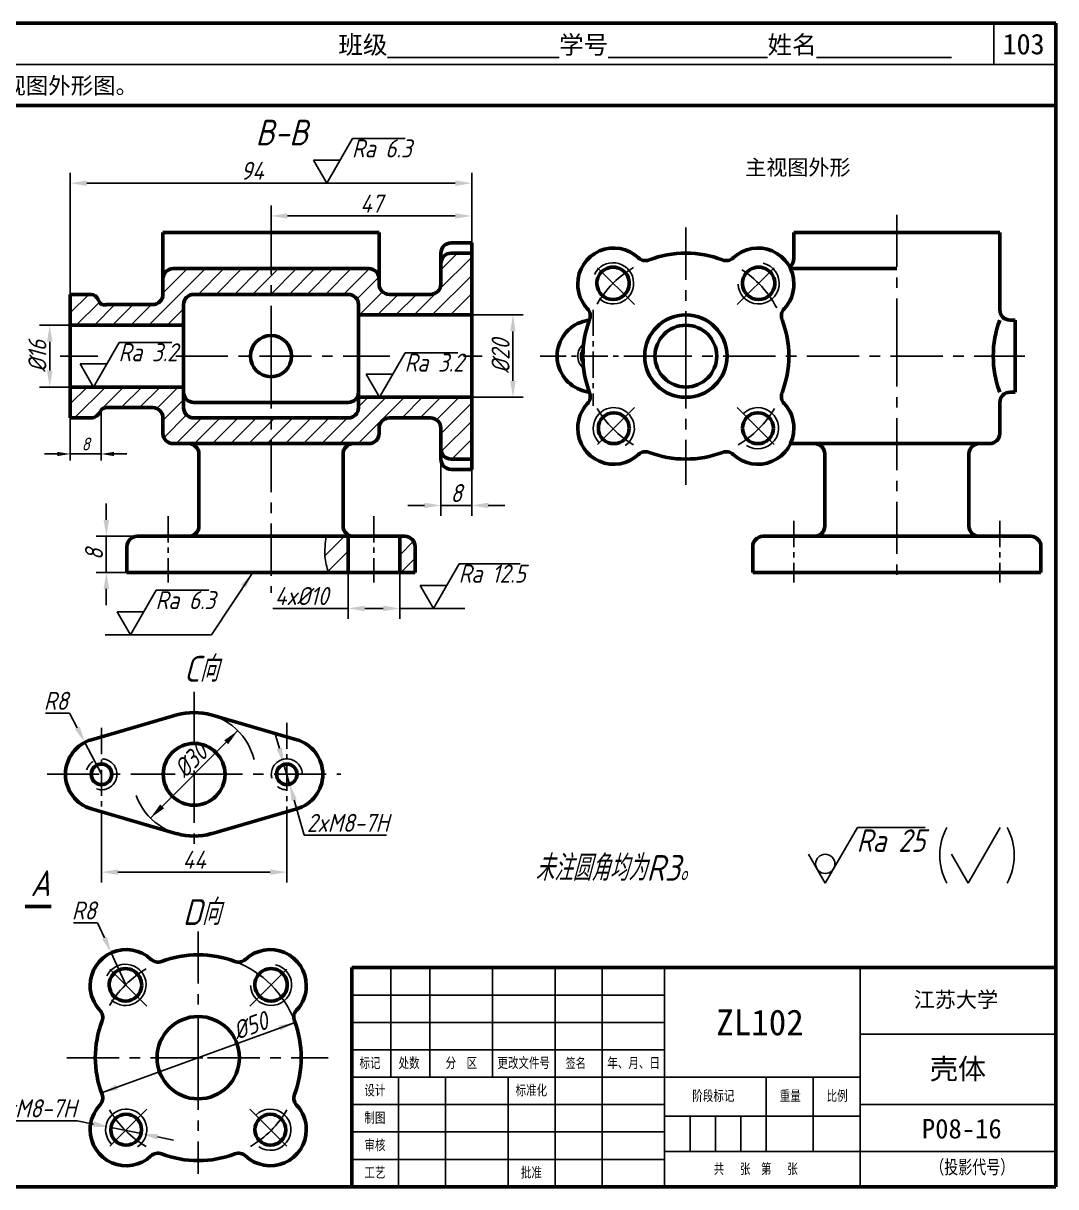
# Model space of a CAD drawing. Header units: millimetres. Extents: x 0 to 322, y 0 to 226.
# Drawn here: x 121.4 to 322, y 0 to 226 of the extents above; entities that cross this region are included whole.
import ezdxf

# ---------------------------------------------------------------- set-up
doc = ezdxf.new("R2010")
doc.units = ezdxf.units.MM
doc.header["$LTSCALE"] = 0.32
doc.header["$PDMODE"] = 33
doc.header["$PDSIZE"] = 1.5
doc.linetypes.add('CENTER', pattern=[50.8, 31.75, -6.35, 6.35, -6.35])
for name, color, linetype in [('尺寸层', 7, 'Continuous'), ('点画线层', 7, 'CENTER'), ('答案', 1, 'Continuous'), ('细实线层', 7, 'Continuous')]:
    doc.layers.add(name, color=color, linetype=linetype)
doc.layers.add('粗实线层', color=7, linetype='Continuous', lineweight=50)
doc.styles.get("Standard").update_dxf_attribs({"font": 'gbeitc.shx', "height": 3.5, "bigfont": 'gbcbig.shx'})
doc.styles.add('宋体', font='SimSun.ttf', dxfattribs={"height": 3})
doc.dimstyles.new('ISO-25', dxfattribs={"dimtxt": 3.5, "dimasz": 3.2, "dimexe": 2, "dimexo": 0, "dimgap": 0.65, "dimtad": 1, "dimtoh": 1, "dimdec": 0, "dimdsep": 46, "dimtxsty": 'Standard', "dimcen": 0, "dimclrd": 256, "dimclre": 256, "dimclrt": 256, "dimadec": 0, "dimazin": 0, "dimtfac": 1, "dimtdec": 0, "dimtmove": 0, "dimatfit": 3, "dimfxl": 0, "dimlwd": -1, "dimlwe": -1, "dimarcsym": 0})

# ---------------------------------------------------------------- blocks, each defined once
blk = doc.blocks.new('*D0')
at = {"transparency": 16777216}
for p, q in [((171.16, 85.1), (170.27, 88.18)), ((172.04, 82.03), (173.15, 78.19)), ((176, 68.28), (174.03, 75.11)), ((191.99, 68.28), (176, 68.28))]:
    blk.add_line(p, q, dxfattribs=at)
for points in [[(171.67, 85.25), (170.64, 84.96), (172.04, 82.03)], [(174.54, 75.26), (173.52, 74.96), (173.15, 78.19)]]:
    blk.add_solid(points, dxfattribs=at)
at = {"layer": 'Defpoints', "color": 0, "transparency": 16777216}
for p in [(172.04, 82.03), (173.15, 78.19)]:
    blk.add_point(p, dxfattribs=at)
at = {"transparency": 16777216, "insert": (184.45, 70.68), "char_height": 3.5, "attachment_point": 5}
blk.add_mtext('2xM8-7H', dxfattribs=at)
blk = doc.blocks.new('*D1')
at = {"transparency": 16777216}
for p, q in [((125.74, 91.99), (130.4, 91.99)), ((130.4, 91.99), (131.88, 89.15)), ((136.59, 80.11), (133.36, 86.31))]:
    blk.add_line(p, q, dxfattribs=at)
blk.add_solid([(132.35, 89.4), (131.4, 88.9), (133.36, 86.31)], dxfattribs=at)
at = {"layer": 'Defpoints', "color": 0, "transparency": 16777216}
for p in [(133.36, 86.31), (136.59, 80.11)]:
    blk.add_point(p, dxfattribs=at)
at = {"transparency": 16777216, "insert": (127.74, 94.39), "char_height": 3.5, "attachment_point": 5}
blk.add_mtext('R8', dxfattribs=at)
blk = doc.blocks.new('*D2')
at = {"transparency": 16777216}
for p, q in [((136.59, 70.45), (136.59, 59.11)), ((172.59, 69.95), (172.59, 59.11)), ((139.79, 61.11), (169.39, 61.11))]:
    blk.add_line(p, q, dxfattribs=at)
for points in [[(139.79, 61.64), (139.79, 60.57), (136.59, 61.11)], [(169.39, 61.64), (169.39, 60.57), (172.59, 61.11)]]:
    blk.add_solid(points, dxfattribs=at)
at = {"layer": 'Defpoints', "color": 0, "transparency": 16777216}
for p in [(136.59, 70.45), (172.59, 69.95), (172.59, 61.11)]:
    blk.add_point(p, dxfattribs=at)
at = {"transparency": 16777216, "insert": (154.59, 63.51), "char_height": 3.5, "attachment_point": 5}
blk.add_mtext('44', dxfattribs=at)
blk = doc.blocks.new('*D3')
at = {"transparency": 16777216}
for p, q in [((116, 12.82), (131.89, 12.82)), ((131.89, 12.82), (135.03, 12.18)), ((144.33, 10.31), (138.17, 11.55)), ((147.47, 9.68), (150.61, 9.05))]:
    blk.add_line(p, q, dxfattribs=at)
for points in [[(135.14, 12.71), (134.93, 11.66), (138.17, 11.55)], [(147.58, 10.2), (147.37, 9.15), (144.33, 10.31)]]:
    blk.add_solid(points, dxfattribs=at)
at = {"layer": 'Defpoints', "color": 0, "transparency": 16777216}
for p in [(138.17, 11.55), (144.33, 10.31)]:
    blk.add_point(p, dxfattribs=at)
at = {"transparency": 16777216, "insert": (123.62, 15.22), "char_height": 3.5, "attachment_point": 5}
blk.add_mtext('4xM8-7H', dxfattribs=at)
blk = doc.blocks.new('*D4')
at = {"transparency": 16777216}
for p, q in [((131.17, 51.26), (135.83, 51.26)), ((135.83, 51.26), (137.16, 48.35)), ((141.39, 39.07), (138.49, 45.44))]:
    blk.add_line(p, q, dxfattribs=at)
blk.add_solid([(137.65, 48.57), (136.68, 48.13), (138.49, 45.44)], dxfattribs=at)
at = {"layer": 'Defpoints', "color": 0, "transparency": 16777216}
for p in [(138.49, 45.44), (141.39, 39.07)]:
    blk.add_point(p, dxfattribs=at)
at = {"transparency": 16777216, "insert": (133.18, 53.66), "char_height": 3.5, "attachment_point": 5}
blk.add_mtext('R8', dxfattribs=at)
blk = doc.blocks.new('*D5')
at = {"transparency": 16777216}
for p, q in [((184.53, 120.34), (184.53, 110.34)), ((194.53, 121.34), (194.53, 110.34)), ((184.53, 112.34), (169.86, 112.34)), ((191.33, 112.34), (187.73, 112.34))]:
    blk.add_line(p, q, dxfattribs=at)
for points in [[(187.73, 112.87), (187.73, 111.8), (184.53, 112.34)], [(191.33, 112.87), (191.33, 111.8), (194.53, 112.34)]]:
    blk.add_solid(points, dxfattribs=at)
at = {"layer": 'Defpoints', "color": 0, "transparency": 16777216}
for p in [(184.53, 120.34), (194.53, 121.34), (194.53, 112.34)]:
    blk.add_point(p, dxfattribs=at)
at = {"transparency": 16777216, "insert": (175.47, 114.74), "char_height": 3.5, "attachment_point": 5}
blk.add_mtext('4x%%C10', dxfattribs=at)
blk = doc.blocks.new('*D6')
at = {"transparency": 16777216}
for p, q in [((137.53, 129.54), (137.53, 132.74)), ((144.53, 126.34), (135.53, 126.34)), ((137.53, 119.34), (137.53, 126.34)), ((143.53, 119.34), (135.53, 119.34)), ((137.53, 116.14), (137.53, 112.94))]:
    blk.add_line(p, q, dxfattribs=at)
for points in [[(137, 129.54), (138.06, 129.54), (137.53, 126.34)], [(137, 116.14), (138.06, 116.14), (137.53, 119.34)]]:
    blk.add_solid(points, dxfattribs=at)
at = {"layer": 'Defpoints', "color": 0, "transparency": 16777216}
for p in [(137.53, 126.34), (144.53, 126.34), (143.53, 119.34)]:
    blk.add_point(p, dxfattribs=at)
at = {"transparency": 16777216, "insert": (135.13, 122.84), "char_height": 3.5, "attachment_point": 5, "rotation": 90}
blk.add_mtext('8', dxfattribs=at)
blk = doc.blocks.new('*D7')
at = {"transparency": 16777216}
for p, q in [((202.53, 141.34), (202.53, 130.34)), ((208.53, 141.34), (208.53, 130.34)), ((199.33, 132.34), (196.13, 132.34)), ((202.53, 132.34), (208.53, 132.34)), ((211.73, 132.34), (214.93, 132.34))]:
    blk.add_line(p, q, dxfattribs=at)
for points in [[(199.33, 132.87), (199.33, 131.8), (202.53, 132.34)], [(211.73, 132.87), (211.73, 131.8), (208.53, 132.34)]]:
    blk.add_solid(points, dxfattribs=at)
at = {"layer": 'Defpoints', "color": 0, "transparency": 16777216}
for p in [(202.53, 141.34), (208.53, 141.34), (208.53, 132.34)]:
    blk.add_point(p, dxfattribs=at)
at = {"transparency": 16777216, "insert": (205.53, 134.74), "char_height": 3.5, "attachment_point": 5}
blk.add_mtext('8', dxfattribs=at)
blk = doc.blocks.new('*D8')
at = {"transparency": 16777216}
for p, q in [((130.53, 167.34), (124.53, 167.34)), ((126.53, 158.54), (126.53, 164.14)), ((130.53, 155.34), (124.53, 155.34))]:
    blk.add_line(p, q, dxfattribs=at)
for points in [[(126, 164.14), (127.06, 164.14), (126.53, 167.34)], [(126, 158.54), (127.06, 158.54), (126.53, 155.34)]]:
    blk.add_solid(points, dxfattribs=at)
at = {"layer": 'Defpoints', "color": 0, "transparency": 16777216}
for p in [(126.53, 167.34), (130.53, 167.34), (130.53, 155.34)]:
    blk.add_point(p, dxfattribs=at)
at = {"transparency": 16777216, "insert": (124.13, 161.34), "char_height": 3.5, "attachment_point": 5, "rotation": 90}
blk.add_mtext('%%C16', dxfattribs=at)
blk = doc.blocks.new('*D9')
at = {"transparency": 16777216}
for p, q in [((207.53, 169.34), (218.53, 169.34)), ((216.53, 156.54), (216.53, 166.14)), ((207.53, 153.34), (218.53, 153.34))]:
    blk.add_line(p, q, dxfattribs=at)
for points in [[(216, 166.14), (217.06, 166.14), (216.53, 169.34)], [(216, 156.54), (217.06, 156.54), (216.53, 153.34)]]:
    blk.add_solid(points, dxfattribs=at)
at = {"layer": 'Defpoints', "color": 0, "transparency": 16777216}
for p in [(207.53, 169.34), (216.53, 169.34), (207.53, 153.34)]:
    blk.add_point(p, dxfattribs=at)
at = {"transparency": 16777216, "insert": (214.13, 161.34), "char_height": 3.5, "attachment_point": 5, "rotation": 90}
blk.add_mtext('%%C20', dxfattribs=at)
blk = doc.blocks.new('*D10')
at = {"transparency": 16777216}
for p, q in [((169.53, 187.34), (169.53, 190.57)), ((208.53, 184.34), (208.53, 190.57)), ((172.73, 188.57), (205.33, 188.57))]:
    blk.add_line(p, q, dxfattribs=at)
for points in [[(172.73, 189.11), (172.73, 188.04), (169.53, 188.57)], [(205.33, 189.11), (205.33, 188.04), (208.53, 188.57)]]:
    blk.add_solid(points, dxfattribs=at)
at = {"layer": 'Defpoints', "color": 0, "transparency": 16777216}
for p in [(208.53, 188.57), (169.53, 187.34), (208.53, 184.34)]:
    blk.add_point(p, dxfattribs=at)
at = {"transparency": 16777216, "insert": (189.03, 190.97), "char_height": 3.5, "attachment_point": 5}
blk.add_mtext('47', dxfattribs=at)
blk = doc.blocks.new('*D11')
at = {"transparency": 16777216}
for p, q in [((130.53, 164.34), (130.53, 196.94)), ((208.53, 164.34), (208.53, 196.94)), ((133.73, 194.94), (205.33, 194.94))]:
    blk.add_line(p, q, dxfattribs=at)
for points in [[(133.73, 195.47), (133.73, 194.4), (130.53, 194.94)], [(205.33, 195.47), (205.33, 194.4), (208.53, 194.94)]]:
    blk.add_solid(points, dxfattribs=at)
at = {"layer": 'Defpoints', "color": 0, "transparency": 16777216}
for p in [(208.53, 194.94), (130.53, 164.34), (208.53, 164.34)]:
    blk.add_point(p, dxfattribs=at)
at = {"transparency": 16777216, "insert": (165.87, 197.34), "char_height": 3.5, "attachment_point": 5}
blk.add_mtext('94', dxfattribs=at)

msp = doc.modelspace()

# ---------------------------------------------------------------- hatches: boundary and pattern name
at = {"layer": '细实线层'}
h = msp.add_hatch(dxfattribs=at)
h.set_pattern_fill('ANSI31', color=256, scale=20, style=0)
h.set_pattern_definition([(45, (-43.4687, 6.337), (-1.767767, 1.767767), [])])
h.paths.add_polyline_path([(130.53, 155.34), (130.53, 149.34), (134.59, 149.34, 0.301107), (136.33, 150.53, -0.328947), (137.63, 151.34), (146.53, 151.34, -0.414214), (148.53, 149.34), (148.53, 146.34, 0.414214), (150.53, 144.34), (153.53, 144.34), (169.53, 144.34), (169.53, 149.34), (154.53, 149.34, -0.414214), (152.53, 151.34), (152.53, 155.34)])
h.paths.add_polyline_path([(169.53, 149.34), (169.53, 144.34), (188.53, 144.34, 0.414214), (190.53, 146.34), (190.53, 147.34, -0.414214), (192.53, 149.34), (200.53, 149.34, -0.414214), (202.53, 147.34), (202.53, 143.34, 0.414214), (204.53, 141.34), (208.53, 141.34), (208.53, 153.34), (186.53, 153.34), (186.53, 151.34, -0.414214), (184.53, 149.34)])
h.paths.add_polyline_path([(152.53, 167.34), (152.53, 171.34, -0.414214), (154.53, 173.34), (169.53, 173.34), (169.53, 178.34), (150.53, 178.34, 0.414214), (148.53, 176.34), (148.53, 173.34, -0.414214), (146.53, 171.34), (137.53, 171.34, -0.149121), (136.49, 171.47, -0.11509), (135.93, 172.34, 0.320465), (134.47, 173.34), (130.53, 173.34), (130.53, 167.34)])
h.paths.add_polyline_path([(192.53, 173.34, -0.414214), (190.53, 175.34), (190.53, 176.34, 0.414214), (188.53, 178.34), (169.53, 178.34), (169.53, 173.34), (184.53, 173.34, -0.414214), (186.53, 171.34), (186.53, 169.34), (208.53, 169.34), (208.53, 181.34), (204.53, 181.34, 0.414214), (202.53, 179.34), (202.53, 175.34, -0.414214), (200.53, 173.34)])
h = msp.add_hatch(dxfattribs=at)
h.set_pattern_fill('ANSI31', color=256, scale=0.8, style=0)
edge = h.paths.add_edge_path()
edge.add_line((184.53, 126.34), (180.27, 126.34))
edge.add_spline(control_points=[(180.27, 126.34), (180.08, 125.01), (179.74, 122.65), (180.37, 120.35), (180.65, 119.34)], knot_values=[0, 0, 0, 0, 3.957052, 7.076343, 7.076343, 7.076343, 7.076343], degree=3, periodic=0)
edge.add_line((180.65, 119.34), (184.53, 119.34))
edge.add_line((184.53, 119.34), (184.53, 126.34))
h.paths.add_polyline_path([(197.53, 124.34, 0.414214), (195.53, 126.34), (194.53, 126.34), (194.53, 119.34), (197.53, 119.34)])

# ---------------------------------------------------------------- linework, layer by layer
at = {"lineweight": 50}
for p, q in [((322, 226), (0, 226)), ((322, 0), (322, 226)), ((322, 210), (0, 210)), ((322, 42.56), (185.2, 42.56)), ((185.2, 42.56), (185.2, 0)), ((0, 0), (322, 0))]:
    msp.add_line(p, q, dxfattribs=at)
for p, q in [((310, 218), (310, 226)), ((322, 218), (0, 218)), ((130.53, 149.71), (130.53, 141.09)), ((136.53, 150.51), (136.53, 141.09)), ((128.03, 142.34), (125.53, 142.34)), ((130.53, 142.34), (136.53, 142.34)), ((139.03, 142.34), (141.53, 142.34)), ((165.98, 119.34), (157.96, 107.2)), ((194.53, 112.34), (207.21, 112.34)), ((157.96, 107.2), (137.3, 107.2)), ((146.11, 71.62), (163.08, 88.59)), ((192.8, 42.56), (192.8, 21.28)), ((200.4, 42.56), (200.4, 21.28)), ((212.56, 42.56), (212.56, 21.28)), ((224.72, 42.56), (224.72, 0)), ((233.84, 42.56), (233.84, 0)), ((246, 42.56), (246, 0)), ((284, 42.56), (284, 0)), ((185.2, 37.24), (246, 37.24)), ((136.6, 18.24), (174.19, 31.91)), ((185.2, 31.92), (246, 31.92)), ((284, 29.64), (322, 29.64)), ((185.2, 26.6), (246, 26.6)), ((185.2, 21.28), (284, 21.28)), ((194.32, 21.28), (194.32, 0)), ((203.44, 21.28), (203.44, 0)), ((215.6, 21.28), (215.6, 0)), ((265.76, 21.28), (265.76, 6.84)), ((274.88, 21.28), (274.88, 6.84)), ((185.2, 15.96), (246, 15.96)), ((284, 15.96), (322, 15.96)), ((246, 13.68), (284, 13.68)), ((250.94, 13.68), (250.94, 6.84)), ((255.88, 13.68), (255.88, 6.84)), ((260.82, 13.68), (260.82, 6.84)), ((185.2, 10.64), (246, 10.64)), ((246, 6.84), (322, 6.84)), ((284, 6.84), (292.17, 6.84)), ((284, 6.84), (292.17, 6.84)), ((185.2, 5.32), (246, 5.32))]:
    msp.add_line(p, q)
msp.add_circle((277.22, 62.71), 1.87)
for centre, radius, start, end in [((154.59, 80.11), 12, 14.0362, 90), ((154.59, 80.11), 12, 199.9831, 270), ((141.25, 39.21), 4, 227.7126, 154.2855), ((169.54, 39.21), 4, 181.9653, 77.4633), ((141.39, 11.07), 4, 303.6901, 225), ((169.39, 11.07), 4, 236.3099, 135)]:
    msp.add_arc(centre, radius, start, end)
for points in [[(128.03, 142.75), (128.03, 141.92), (130.53, 142.34)], [(139.03, 142.75), (139.03, 141.92), (136.53, 142.34)], [(164.66, 116.37), (163.77, 116.96), (165.98, 119.34)], [(160.44, 86.71), (161.19, 85.95), (163.08, 88.59)], [(148.75, 73.51), (148, 74.26), (146.11, 71.62)], [(171, 31.32), (171.36, 30.31), (174.19, 31.91)], [(139.79, 18.83), (139.42, 19.83), (136.6, 18.24)]]:
    msp.add_solid(points)
at = {"layer": '尺寸层'}
for centre, start, end in [((310.62, 64.39), 151.0254, 208.9746), ((302.76, 64.39), 331.0254, 28.9746)]:
    msp.add_arc(centre, 11.17, start, end, dxfattribs=at)
at = {"layer": '点画线层'}
for p, q in [((169.53, 187.34), (169.53, 161.34)), ((128.53, 161.34), (135.88, 161.34)), ((151.01, 161.34), (192.61, 161.34)), ((169.53, 161.34), (169.53, 115.34)), ((206.95, 161.34), (210.53, 161.34)), ((154.59, 96.11), (154.59, 86.09)), ((126.01, 80.11), (150.9, 80.11)), ((153.86, 80.11), (183.1, 80.11)), ((154.59, 80.82), (154.59, 66.11)), ((155.39, 49.61), (155.39, 25.07)), ((145.39, 35.07), (137.72, 42.75)), ((165.39, 35.07), (173.07, 42.75)), ((129.86, 25.07), (157.18, 25.07)), ((155.39, 25.07), (155.39, 2.48)), ((157.18, 25.07), (180.65, 25.07)), ((145.39, 15.07), (137.72, 7.39)), ((165.39, 15.07), (173.07, 7.39))]:
    msp.add_line(p, q, dxfattribs=at)
at = {"layer": '点画线层', "ltscale": 0.5}
for p, q in [((149.53, 130.24), (149.53, 117.34)), ((189.53, 130.24), (189.53, 117.34)), ((136.59, 89.11), (136.59, 70.45)), ((172.59, 90.11), (172.59, 69.95))]:
    msp.add_line(p, q, dxfattribs=at)
at = {"layer": '点画线层'}
for centre in [(141.25, 39.21), (169.54, 39.21), (141.25, 10.93), (169.54, 10.93)]:
    msp.add_circle(centre, 3, dxfattribs=at)
for centre, radius, start, end in [((136.59, 80.11), 3, 251.5651, 180), ((172.59, 80.11), 3, 0, 288.4349), ((155.39, 25.07), 20, 120.4655, 153.4349), ((155.39, 25.07), 20, 210.4655, 239.5345), ((155.39, 25.07), 20, 300.4655, 329.5345)]:
    msp.add_arc(centre, radius, start, end, dxfattribs=at)
at = {"layer": '答案', "linetype": 'CENTER'}
for p, q in [((291.13, 188.82), (291.13, 158.2)), ((250.13, 186.34), (250.13, 161.34)), ((240.13, 171.34), (232.45, 179.01)), ((260.13, 171.34), (267.81, 179.01)), ((291.13, 165.58), (291.13, 117.07)), ((241.13, 161.34), (315.98, 161.34)), ((250.13, 161.34), (250.13, 136.34)), ((240.13, 151.34), (232.45, 143.66)), ((260.13, 151.34), (267.81, 143.66))]:
    msp.add_line(p, q, dxfattribs=at)
at = {"layer": '答案', "lineweight": 50}
for p, q in [((279.13, 185.34), (271.13, 185.34)), ((271.13, 185.34), (271.13, 180.34)), ((279.13, 185.34), (303.13, 185.34)), ((303.13, 185.34), (311.13, 185.34)), ((311.13, 185.34), (311.13, 170.34)), ((291.13, 178.34), (270.45, 178.34)), ((231.43, 168.42), (230.19, 168.06)), ((313.13, 168.34), (314.13, 168.34)), ((314.13, 168.34), (314.13, 165.34)), ((314.13, 156.81), (314.13, 165.34)), ((314.13, 157.34), (314.13, 154.34)), ((231.43, 154.25), (230.19, 154.61)), ((314.13, 154.34), (313.13, 154.34)), ((311.13, 152.34), (311.13, 146.34)), ((270.45, 144.34), (309.13, 144.34)), ((309.13, 144.34), (307.13, 144.34)), ((277.13, 142.34), (277.13, 128.34)), ((305.13, 142.34), (305.13, 128.34)), ((263.13, 124.34), (263.13, 119.34)), ((317.13, 126.34), (265.13, 126.34)), ((319.13, 124.34), (319.13, 119.34)), ((263.13, 119.34), (281.13, 119.34)), ((280.13, 119.34), (310.13, 119.34)), ((319.13, 119.34), (301.13, 119.34))]:
    msp.add_line(p, q, dxfattribs=at)
at = {"layer": '答案', "linetype": 'CENTER', "ltscale": 0.5}
for p, q in [((232.13, 170.34), (232.13, 151.68)), ((243.13, 161.34), (221.13, 161.34)), ((271.13, 129.34), (271.13, 117.34)), ((311.13, 129.34), (311.13, 117.34))]:
    msp.add_line(p, q, dxfattribs=at)
at = {"layer": '答案', "lineweight": 50}
for radius in [8, 6]:
    msp.add_circle((250.13, 161.34), radius, dxfattribs=at)
for centre, radius, start, end in [((236.13, 175.34), 7, 46.7688, 180), ((250.13, 161.34), 20, 90, 110.8645), ((250.13, 161.34), 20, 69.1355, 90), ((264.13, 175.34), 7, 0, 133.2312), ((235.99, 175.48), 3.15, 357.41, 182.8473), ((242.29, 181.89), 2, 226.7688, 290.8645), ((257.97, 181.89), 2, 249.1355, 313.2312), ((264.27, 175.48), 3.15, 357.1527, 182.59), ((269.13, 180.34), 2, 304.8179, 0), ((236.13, 175.34), 7, 180, 223.2312), ((235.99, 175.48), 3.15, 182.8473, 357.41), ((264.27, 175.48), 3.15, 182.59, 357.1527), ((264.13, 175.34), 7, 316.7688, 0), ((229.57, 169.17), 2, 339.1355, 43.2312), ((270.69, 169.17), 2, 136.7688, 200.8645), ((313.13, 170.34), 2, 180, 270), ((232.13, 161.34), 7, 106.1276, 180), ((250.13, 161.34), 20, 159.1355, 200.8645), ((250.13, 161.34), 20, 339.1355, 20.8645), ((329.86, 161.34), 20, 159.5127, 200.4873), ((232.13, 161.34), 7, 180, 253.8724), ((232.13, 161.34), 2.3, 148.6478, 211.3522), ((229.57, 153.5), 2, 316.7688, 20.8645), ((270.69, 153.5), 2, 159.1355, 223.2312), ((313.13, 152.34), 2, 90, 180), ((236.13, 147.34), 7, 136.7688, 180), ((264.13, 147.34), 7, 0, 43.2312), ((236.13, 147.34), 3, 0, 180), ((264.13, 147.34), 3, 0, 180), ((236.13, 147.34), 7, 180, 313.2312), ((236.13, 147.34), 3, 180, 0), ((264.13, 147.34), 7, 226.7688, 0), ((264.13, 147.34), 3, 180, 0), ((309.13, 146.34), 2, 270, 0), ((242.29, 140.78), 2, 69.1355, 133.2312), ((250.13, 161.34), 20, 249.1355, 270), ((250.13, 161.34), 20, 270, 290.8645), ((257.97, 140.78), 2, 46.7688, 110.8645), ((275.13, 142.34), 2, 0, 90), ((307.13, 142.34), 2, 90, 180), ((275.13, 128.34), 2, 270, 0), ((307.13, 128.34), 2, 180, 270), ((265.13, 124.34), 2, 90, 180), ((317.13, 124.34), 2, 0, 90)]:
    msp.add_arc(centre, radius, start, end, dxfattribs=at)
at = {"layer": '答案', "linetype": 'CENTER'}
for start, end in [(120.4655, 153.4349), (27.9023, 61.1235), (210.4655, 239.5345), (300.4655, 329.5345)]:
    msp.add_arc((250.13, 161.34), 20, start, end, dxfattribs=at)
at = {"layer": '答案'}
for centre, radius, start, end in [((235.99, 175.48), 4, 227.7126, 154.2855), ((264.27, 175.48), 4, 181.9653, 77.4633), ((232.13, 161.34), 3, 128.3432, 231.6568), ((236.13, 147.34), 4, 303.6901, 225), ((264.13, 147.34), 4, 236.3099, 135)]:
    msp.add_arc(centre, radius, start, end, dxfattribs=at)
at = {"layer": '粗实线层'}
for p, q in [((148.53, 174.34), (148.53, 185.34)), ((148.53, 185.34), (190.53, 185.34)), ((190.53, 185.34), (190.53, 175.34)), ((204.53, 183.34), (208.53, 183.34)), ((208.53, 183.34), (208.53, 161.34)), ((202.53, 175.34), (202.53, 181.34)), ((208.53, 181.34), (204.53, 181.34)), ((148.53, 173.34), (148.53, 176.34)), ((150.53, 178.34), (188.53, 178.34)), ((190.53, 176.34), (190.53, 175.34)), ((130.53, 167.34), (130.53, 173.34)), ((130.53, 173.34), (134.53, 173.34)), ((154.53, 173.34), (184.53, 173.34)), ((192.53, 173.34), (200.53, 173.34)), ((137.43, 171.34), (146.53, 171.34)), ((152.53, 167.34), (152.53, 171.34)), ((186.53, 171.34), (186.53, 169.34)), ((130.53, 161.34), (130.53, 167.34)), ((130.53, 167.34), (152.53, 167.34)), ((152.53, 167.34), (152.53, 161.34)), ((186.53, 169.34), (186.53, 161.34)), ((186.53, 169.34), (208.53, 169.34)), ((208.53, 169.34), (208.53, 161.34)), ((152.53, 165.34), (152.53, 154.34)), ((130.53, 161.34), (130.53, 155.34)), ((152.53, 160.34), (152.53, 161.34)), ((186.53, 153.34), (186.53, 161.34)), ((208.53, 139.34), (208.53, 161.34)), ((208.53, 153.34), (208.53, 161.34)), ((186.53, 154.34), (186.53, 158.34)), ((152.53, 156.34), (152.53, 154.34)), ((130.53, 155.34), (152.53, 155.34)), ((130.53, 155.34), (130.53, 149.34)), ((152.53, 155.34), (152.53, 151.34)), ((154.53, 152.34), (184.53, 152.34)), ((186.53, 151.34), (186.53, 153.34)), ((186.53, 153.34), (208.53, 153.34)), ((130.53, 149.34), (134.53, 149.34)), ((137.53, 151.34), (146.53, 151.34)), ((148.53, 149.34), (148.53, 146.34)), ((154.53, 149.34), (184.53, 149.34)), ((192.53, 149.34), (200.53, 149.34)), ((190.53, 146.34), (190.53, 147.34)), ((202.53, 147.34), (202.53, 141.34)), ((202.53, 143.34), (202.53, 147.34)), ((150.53, 144.34), (153.53, 144.34)), ((153.53, 144.34), (188.53, 144.34)), ((188.53, 144.34), (185.53, 144.34)), ((155.53, 142.34), (155.53, 128.34)), ((183.53, 142.34), (183.53, 128.34)), ((208.53, 141.34), (204.53, 141.34)), ((204.53, 139.34), (208.53, 139.34)), ((141.53, 124.34), (141.53, 119.34)), ((153.53, 126.34), (143.53, 126.34)), ((152.53, 126.34), (188.53, 126.34)), ((184.53, 126.34), (184.53, 119.34)), ((185.53, 126.34), (195.53, 126.34)), ((194.53, 126.34), (194.53, 119.34)), ((197.53, 124.34), (197.53, 119.34)), ((197.53, 119.34), (141.53, 119.34)), ((141.53, 119.34), (169.53, 119.34)), ((151.26, 91.64), (134.65, 86.83)), ((157.93, 91.64), (174.54, 86.83)), ((151.26, 68.58), (134.65, 73.38)), ((157.93, 68.58), (174.54, 73.38)), ((121.79, 54.46), (126.79, 54.46))]:
    msp.add_line(p, q, dxfattribs=at)
for centre, radius in [((154.59, 80.11), 6), ((155.39, 25.07), 8)]:
    msp.add_circle(centre, radius, dxfattribs=at)
for centre, radius, start, end in [((204.53, 181.34), 2, 90, 180), ((204.53, 179.34), 2, 90, 180), ((150.53, 176.34), 2, 90, 180), ((188.53, 176.34), 2, 0, 90), ((192.53, 175.34), 2, 180, 270), ((200.53, 175.34), 2, 270, 0), ((134.5, 171.81), 1.53, 20.1584, 88.7662), ((138.06, 173.1), 2.26, 199.6557, 229.105), ((146.53, 173.34), 2, 270, 0), ((154.53, 171.34), 2, 90, 180), ((184.53, 171.34), 2, 0, 90), ((137.23, 173.11), 1.8, 244.531, 279.5821), ((169.53, 161.34), 4, 0, 180), ((169.53, 161.34), 4, 180, 0), ((154.53, 154.34), 2, 180, 270), ((184.53, 154.34), 2, 270, 0), ((134.56, 151.25), 1.91, 269.1805, 338.1997), ((137.53, 150.05), 1.29, 85.4493, 157.7657), ((146.53, 149.34), 2, 0, 90), ((154.53, 151.34), 2, 180, 270), ((184.53, 151.34), 2, 270, 0), ((192.53, 147.34), 2, 90, 180), ((200.53, 147.34), 2, 0, 90), ((150.53, 146.34), 2, 180, 270), ((188.53, 146.34), 2, 270, 0), ((153.53, 142.34), 2, 0, 90), ((185.53, 142.34), 2, 90, 180), ((204.53, 143.34), 2, 180, 270), ((204.53, 141.34), 2, 180, 270), ((153.53, 128.34), 2, 270, 0), ((185.53, 128.34), 2, 180, 270), ((143.53, 124.34), 2, 90, 180), ((195.53, 124.34), 2, 0, 90), ((154.59, 80.11), 12, 73.8724, 106.1276), ((136.59, 80.11), 7, 106.1276, 180), ((172.59, 80.11), 7, 0, 73.8724), ((136.59, 80.11), 2, 0, 180), ((172.59, 80.11), 2, 0, 180), ((136.59, 80.11), 7, 180, 253.8724), ((136.59, 80.11), 2, 180, 0), ((172.59, 80.11), 2, 180, 0), ((172.59, 80.11), 7, 286.1276, 0), ((154.59, 80.11), 12, 253.8724, 286.1276), ((141.39, 39.07), 7, 46.7688, 180), ((169.39, 39.07), 7, 0, 133.2312), ((147.56, 45.63), 2, 226.7688, 290.8645), ((155.39, 25.07), 20, 90, 110.8645), ((155.39, 25.07), 20, 69.1355, 90), ((163.23, 45.63), 2, 249.1355, 313.2312), ((141.25, 39.21), 3.15, 357.41, 182.8473), ((169.54, 39.21), 3.15, 357.1527, 182.59), ((141.39, 39.07), 7, 180, 223.2312), ((141.25, 39.21), 3.15, 182.8473, 357.41), ((169.54, 39.21), 3.15, 182.59, 357.1527), ((169.39, 39.07), 7, 316.7688, 0), ((134.84, 32.91), 2, 339.1355, 43.2312), ((175.95, 32.91), 2, 136.7688, 200.8645), ((155.39, 25.07), 20, 159.1355, 200.8645), ((155.39, 25.07), 20, 339.1355, 20.8645), ((141.39, 11.07), 7, 136.7688, 180), ((134.84, 17.24), 2, 316.7688, 20.8645), ((175.95, 17.24), 2, 159.1355, 223.2312), ((169.39, 11.07), 7, 0, 43.2312), ((141.39, 11.07), 3, 0, 180), ((169.39, 11.07), 3, 0, 180), ((141.39, 11.07), 7, 180, 313.2312), ((141.39, 11.07), 3, 180, 0), ((169.39, 11.07), 7, 226.7688, 0), ((169.39, 11.07), 3, 180, 0), ((147.56, 4.52), 2, 69.1355, 133.2312), ((155.39, 25.07), 20, 249.1355, 270), ((155.39, 25.07), 20, 270, 290.8645), ((163.23, 4.52), 2, 46.7688, 110.8645)]:
    msp.add_arc(centre, radius, start, end, dxfattribs=at)
at = {"layer": '细实线层'}
for p, q in [((180.37, 194.94), (185.37, 203.6)), ((195.59, 203.6), (185.37, 203.6)), ((182.96, 199.42), (177.79, 199.42)), ((180.37, 194.94), (177.79, 199.42)), ((135.03, 155.34), (140.02, 164)), ((150.24, 164), (140.02, 164)), ((190.61, 153.34), (195.61, 162)), ((205.82, 162), (195.61, 162)), ((137.61, 159.82), (132.44, 159.82)), ((135.03, 155.34), (132.44, 159.82)), ((193.19, 157.82), (188.02, 157.82)), ((190.61, 153.34), (188.02, 157.82)), ((201.1, 112.34), (206.1, 121)), ((217.91, 121), (206.1, 121)), ((142.21, 107.2), (147.21, 115.86)), ((157.43, 115.86), (147.21, 115.86)), ((203.69, 116.82), (198.51, 116.82)), ((201.1, 112.34), (198.51, 116.82)), ((144.8, 111.68), (139.62, 111.68)), ((142.21, 107.2), (139.62, 111.68)), ((277.22, 58.98), (283.47, 69.8)), ((296.6, 69.8), (283.47, 69.8)), ((304.98, 58.98), (311.23, 69.8)), ((277.22, 58.98), (273.99, 64.58)), ((304.98, 58.98), (301.75, 64.58))]:
    msp.add_line(p, q, dxfattribs=at)
msp.add_arc((155.39, 25.07), 20, 20.8645, 69.1355, dxfattribs=at)
msp.add_spline([(180.65, 119.34), (180, 122.39), (180.27, 126.34)], degree=3, dxfattribs=at)

# ---------------------------------------------------------------- texts
at = {"style": '宋体'}
for s, height, p in [('班级%%U              %%U学号%%U             %%U姓名%%U           ', 3.5, (182.61, 220.07)), ('103', 4, (311.67, 219.96)), ('*8.18 读壳体零件图，想象零件的形状，按原图比例画出主视图外形图。', 3.2, (4.05, 212.3)), ('主视图外形', 3, (261.67, 196.5)), ('江苏大学', 3, (294.42, 34.85)), ('ZL102', 5, (256.03, 29.43)), ('壳体', 4, (297.55, 20.9)), ('P08-16', 3.8, (295.99, 9.38))]:
    msp.add_text(s, height=height, dxfattribs=at).set_placement(p)
for s, height, p in [('B-B', 5, (166.53, 202.27)), ('Ra 6.3', 3.5, (185.25, 199.94)), ('Ra 3.2', 3.5, (139.9, 160.34)), ('Ra 3.2', 3.5, (195.48, 158.34)), ('Ra 12.5', 3.5, (205.98, 117.34)), ('Ra 6.3', 3.5, (147.09, 112.2)), ('C向', 5, (152.59, 98.11)), ('未注圆角均为R3。', 5, (220.88, 59.43)), ('A', 5, (122.79, 56.46)), ('D向', 5, (152.39, 50.85))]:
    msp.add_text(s, height=height).set_placement(p)
at = {"style": '宋体', "width": 0.75}
for s, height, p in [('标记', 2, (186.72, 23.07)), ('处数', 2, (194.32, 23.07)), ('分  区', 2, (203.46, 23.07)), ('更改文件号', 2, (213.51, 23.07)), ('签名', 1.9, (226.8, 23.07)), ('年、月、日', 2, (234.87, 23.07)), ('设计', 2, (187.67, 17.75)), ('标准化', 2, (217.04, 17.75)), ('阶段标记', 2, (251.38, 16.68)), ('重量', 2, (268.36, 16.68)), ('比例', 2, (277.48, 16.68)), ('制图', 2, (187.67, 12.43)), ('审核', 2, (187.67, 7.11)), ('共   张  第   张', 2, (255.54, 2.49)), ('（投影代号）', 2.66, (297.62, 2.49)), ('工艺', 2, (187.67, 1.79)), ('批准', 2, (218.07, 1.79))]:
    msp.add_text(s, height=height, dxfattribs=at).set_placement(p)
at = {"insert": (133.53, 144.27), "char_height": 2.5, "attachment_point": 5}
msp.add_mtext('\\A1;8', dxfattribs=at)
at = {"char_height": 3.5, "attachment_point": 5}
for s, insert, rotation in [('%%C30', (153.9, 82.8), 45), ('%%C50', (165.51, 31.3), 19.9831)]:
    msp.add_mtext(s, dxfattribs=dict(at, insert=insert, rotation=rotation))
at = {"layer": '细实线层'}
msp.add_text('Ra 25', height=4.375, dxfattribs=at).set_placement((283.31, 65.05))

# ---------------------------------------------------------------- dimensions: what is measured, and where the dimension line sits
for base, p1, p2, text, picture, middle in [((208.53, 194.94), (130.53, 164.34), (208.53, 164.34), '94', '*D11', (165.87, 194.94)), ((208.53, 188.57), (169.53, 187.34), (208.53, 184.34), '47', '*D10', (189.03, 188.57)), ((208.53, 132.34), (202.53, 141.34), (208.53, 141.34), '8', '*D7', (205.53, 132.34)), ((194.53, 112.34), (184.53, 120.34), (194.53, 121.34), '4x%%C10', '*D5', (175.47, 112.34))]:
    dim = msp.add_linear_dim(base=base, p1=p1, p2=p2, text=text, dimstyle='ISO-25')
    dim.commit()
    dim.dimension.update_dxf_attribs({"geometry": picture, "text_midpoint": middle, "dimtype": 160})
for base, p1, p2, text, picture, middle in [((126.53, 167.34), (130.53, 155.34), (130.53, 167.34), '%%C16', '*D8', (124.13, 161.34)), ((216.53, 169.34), (207.53, 153.34), (207.53, 169.34), '%%C20', '*D9', (214.13, 161.34)), ((137.53, 126.34), (143.53, 119.34), (144.53, 126.34), '8', '*D6', (135.13, 122.84))]:
    dim = msp.add_linear_dim(base=base, p1=p1, p2=p2, angle=90, text=text, dimstyle='ISO-25')
    dim.commit()
    dim.dimension.update_dxf_attribs({"geometry": picture, "text_midpoint": middle})
for center, mpoint, picture, middle in [((136.59, 80.11), (133.36, 86.31), '*D1', (127.74, 94.39)), ((141.39, 39.07), (138.49, 45.44), '*D4', (133.18, 53.66))]:
    dim = msp.add_radius_dim(center=center, mpoint=mpoint, text='R8', dimstyle='ISO-25')
    dim.commit()
    dim.dimension.update_dxf_attribs({"geometry": picture, "text_midpoint": middle})
dim = msp.add_diameter_dim_2p(p1=(172.04, 82.03), p2=(173.15, 78.19), text='2xM8-7H', dimstyle='ISO-25')
dim.commit()
dim.dimension.update_dxf_attribs({"geometry": '*D0', "text_midpoint": (184.45, 68.28), "dimtype": 163})
dim = msp.add_linear_dim(base=(172.59, 61.11), p1=(136.59, 70.45), p2=(172.59, 69.95), text='44', dimstyle='ISO-25')
dim.commit()
dim.dimension.update_dxf_attribs({"geometry": '*D2', "text_midpoint": (154.59, 63.51)})
dim = msp.add_diameter_dim_2p(p1=(144.33, 10.31), p2=(138.17, 11.55), text='4xM8-7H', dimstyle='ISO-25')
dim.commit()
dim.dimension.update_dxf_attribs({"geometry": '*D3', "text_midpoint": (123.62, 15.22)})

doc.saveas('drawing.dxf')
